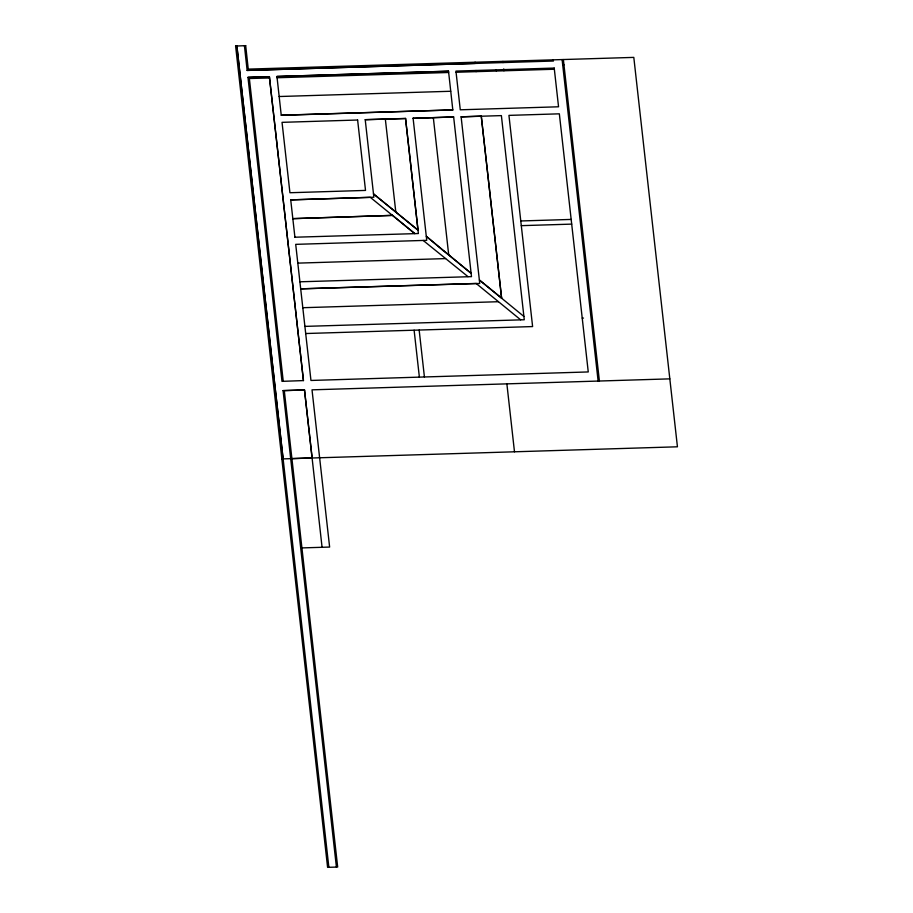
<?xml version="1.0" encoding="UTF-8"?>
<svg xmlns="http://www.w3.org/2000/svg" width="913" height="913" viewBox="0 0 913 913"><rect width="100%" height="100%" fill="white"/><g stroke="black" fill="none" stroke-linecap="round" stroke-linejoin="round"><path stroke-width="1.37" d="M283.087 458.897L236.866 45.924L235.565 46.061L245.688 45.65L244.387 45.787M236.866 45.924L328.863 867.316M553.289 59.859L553.415 61.034L247.138 70.427L475.171 63.431L475.08 62.152M283.133 458.794L281.832 458.931L677.435 446.799L633.805 57.393L248.313 69.114M247.971 77.365L269.392 76.715L247.971 77.365L281.98 381.349L303.447 380.584L269.392 76.715L303.447 380.584M269.483 77.982L249.363 78.507L283.247 381.303M276.947 76.475L448.523 71.214L276.947 76.475L281.25 115.3L452.859 109.925L281.284 115.198M277.038 77.753L448.614 72.492M279.138 96.527L450.714 91.266M418.051 230.11L373.485 193.91L418.017 230.213L405.543 118.45L365.223 119.683L373.862 197.219L290.676 199.879L370.301 197.334L414.822 233.637L392.601 215.377L292.776 218.652L392.601 215.377M405.543 118.45L418.382 233.534L294.956 237.22M297.809 263.127L445.578 258.596M299.955 281.797L471.496 276.639L453.647 116.967L413.053 118.313L453.647 116.967M365.223 119.683L405.498 118.553M302.808 307.715L498.407 301.712M385.343 119.169L395.797 211.953M304.953 326.386L524.267 319.755L501.385 115.609L461.065 116.841L481.265 116.122L501.625 298.289L481.265 116.122M283.076 390.627L304.497 389.977L283.076 390.627L336.418 867.076M284.297 390.696L337.673 867.042L327.596 867.35L235.6 45.958M290.654 458.668L312.109 457.904L304.497 389.977L322.072 547.298M433.333 117.697L448.74 255.172M423.198 240.45L467.992 276.639M444.163 251.463L426.337 236.341L471.108 273.307L444.197 251.36M476.255 283.555L520.604 319.767M562.705 64.891L563.96 64.857M456.078 72.264L554.339 69.24M520.775 220.969L571.173 219.428M521.3 225.659L571.698 224.119M476.301 283.452L300.742 288.839L479.736 283.452L461.111 116.738M582.232 318.112L583.487 318.078M305.707 333.53L532.61 326.569L508.94 115.38L559.338 113.828L588.257 371.945L310.956 380.459L295.709 244.353L426.736 240.336L413.098 118.211M669.822 378.861L312.018 389.84L329.627 547.058L301.918 547.914M501.671 298.186L479.405 280.029L523.891 316.434M563.367 59.55L599.396 381.029M562.111 59.585L598.129 381.063M502.892 61.411L503.029 62.575M503.736 68.931L503.942 70.792M496.261 69.856L496.387 71.02M475.958 70.472L476.095 71.648M506.875 383.859L514.487 451.798M448.523 71.214L452.825 110.039M419.158 330.05L424.419 376.978M414.114 330.198L419.375 377.126M290.711 199.776L294.922 237.323M245.688 45.65L248.268 69.217M244.422 45.684L247.138 70.427M554.214 68.076L455.941 71.088L460.278 109.8L558.551 106.787L554.214 68.076M357.622 120.014L282.037 122.342L289.923 192.734L365.52 190.418L357.622 120.014"/></g></svg>
